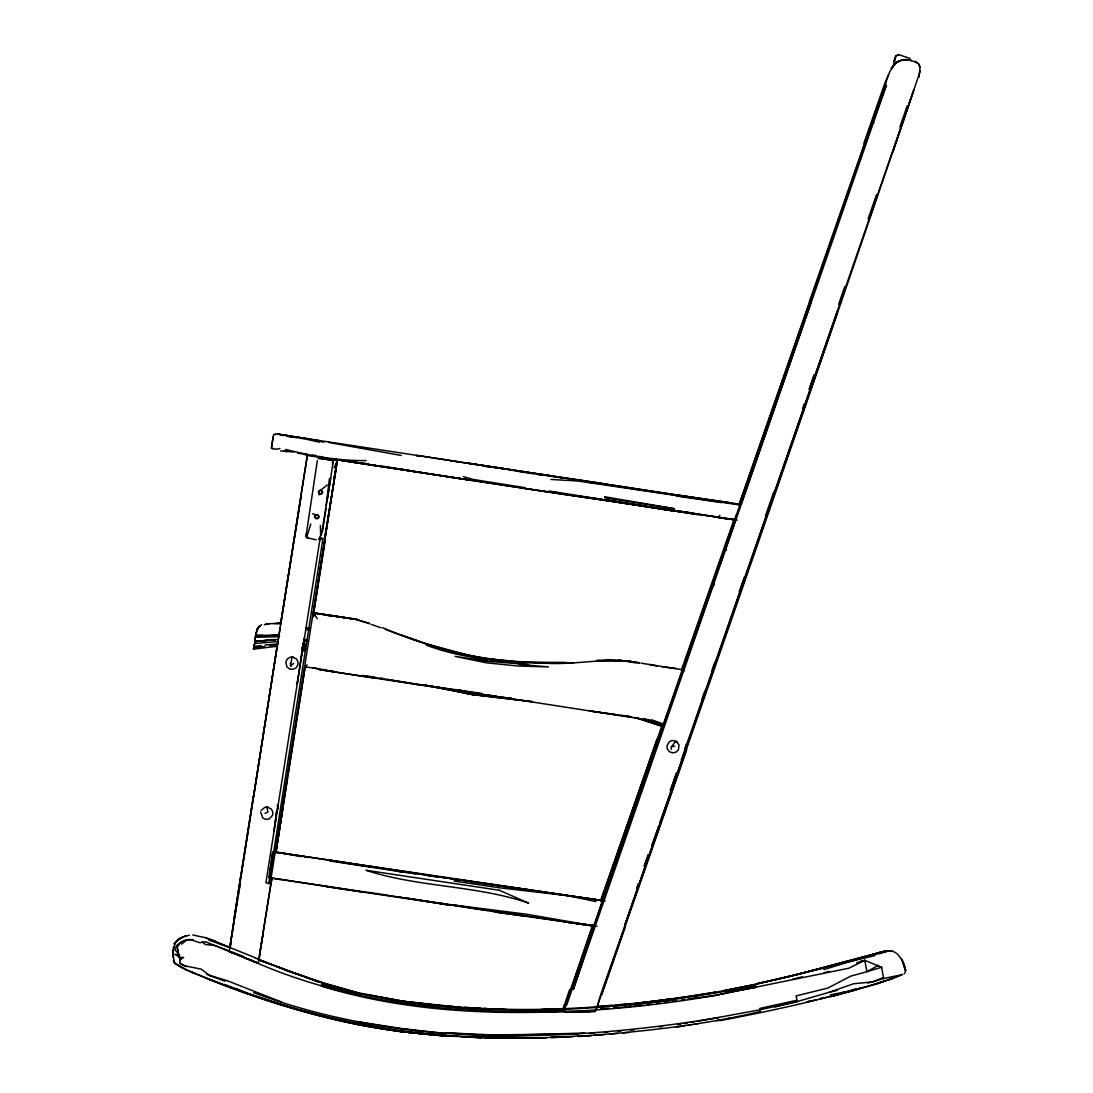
<?xml version="1.0" encoding="UTF-8"?>
<svg xmlns="http://www.w3.org/2000/svg" width="1093" height="1093" viewBox="0 0 1093 1093"><rect width="100%" height="100%" fill="white"/><g stroke="black" fill="none" stroke-linecap="round" stroke-linejoin="round"><path stroke-width="1.5" d="M297.433 683.125L296.709 684.136L297.228 683.084M209.678 975.571L201.208 969.136L184.334 965.72L179.894 963.234L179.949 957.277L174.798 954.326L179.635 954.899L174.702 949.653C177.093 943.122 183.351 940.144 189.854 939.406L199.855 942.74L205.539 941.783L254.888 962.004M277.936 805.869L277.431 804.995L277.444 807.126M254.027 646.742L254.123 644.692L253.59 647.193M172.94 955.46L173.022 949.967M241.266 873.84L307.324 455.494L322.367 457.721M303.089 644.966L302.378 650.95M260.626 811.935L262.798 818.029L265.886 819.367L269.206 818.917L272.594 815.282L272.826 811.935L271.283 808.957L266.733 806.962L267.99 812.031L265.012 813.329M671.211 749.374L671.362 746.902L675.802 741.027L679.013 744.811L678.452 749.743L676.048 752.093L672.782 752.845L669.585 751.793L667.413 749.238L666.88 745.918L669.353 741.628L672.496 740.426L677.209 741.983M306.518 533.234L306.3 536.622L308.144 538.412L306.163 536.636M256.254 635.238L256.349 633.913M332.545 464.785L332.463 459.893L318.254 458.5M224.01 985.066L185.004 969.45L174.415 962.878L172.885 952.864L173.486 947.016M275.928 816.785L276.57 810.951M356.974 619.28L313.24 612.872L313.254 614.061L313.404 612.736L356.933 619.512L369.502 623.761M893.268 65.785L895.003 60.115M275.245 822.988L275.778 818.233M326.151 505.635L329.43 478.406M277.95 641.591L254.97 643.49L254.929 639.473M256.076 632.71L256.24 635.675L279.289 634.842M333.447 483.939L313.185 614.17M333.871 480.77L334.499 476.029M334.923 472.859L335.346 469.689M254.956 637.711L255.079 641.509L275.914 639.596L271.009 639.596M305.931 536.663L317.353 460.467M297.105 684.136L298.239 676.581M273.059 449.182L271.447 448.062L273.018 437.009M302.242 651.059L304.25 638.175M243.739 957.454L258.454 963.234L229.27 951.552L233.916 920.333M302.201 652.603L302.693 649.283M335.879 469.785L325.277 537.319M280.559 624.062L307.311 455.685M276.693 812.072L273.769 831.349L274.124 830.694M270.19 869.427L268.741 877.583M327.435 499.323L333.174 461.547M526.635 916.33L496.003 912.149L597.01 926.331M300.753 660.254L297.228 683.89M301.217 657.18L301.928 652.562M321.137 537.674L320.85 539.518L319.375 540.038M321.301 535.488L330.619 478.488M308.103 857.581L301.531 855.969M481.767 693.413L420.559 684.724M282.855 610.727L300.056 503.463M322.367 532.223L326.001 508.764M298.034 711.748L305.084 666.306M241.102 873.799L233.834 920.32L253.289 796.387M229.926 946.88L237.782 898.911M230.486 943.71L268.236 703.605M268.495 701.938L273.728 668.766M274.247 665.459L274.767 662.139M275.286 658.819L280.245 627.314M280.778 623.994L282.595 612.381M319.88 539.737L265.927 882.693L268.673 883.677L322.968 538.603L320.14 538.07M333.816 479.144L334.308 475.988M263.235 931.537L271.897 877.747L258.74 959.914M275.86 852.595L305.289 666.361M313.486 614.239L325.29 539.054L313.431 614.225M283.265 805.965L275.901 852.745L287.555 777.301M254.068 645.089L254.054 649.064L277.239 646.236M277.13 645.813L253.631 796.483M274.794 826.991L275.422 823.029M288.087 773.926L297.679 713.401M270.9 884.483L271.966 877.802M271.447 448.062L273.619 434.604M605.153 900.946L499.993 886.04L272.799 851.652L269.588 873.389L272.922 851.584M300.63 661.033L302.037 652.576M263.399 931.605L259.506 955.159L263.454 931.632M173.719 947.604L175.932 941.483L174.347 943.901L180.495 937.794M324.43 538.89L337.518 460.139M238.356 895.604L238.916 892.298M239.476 888.992L240.036 885.672M300.643 500.143L301.217 496.837M258.372 963.302L259.792 955.309M257.606 628.53L261.61 624.649M919.008 77.302L920.005 67.192L918.626 63.927L915.51 61.304M254.532 642.739L255.12 639.938M293.648 663.314L290.615 666.238L291.94 656.948L296.49 658.942L298.034 661.921L297.802 665.282L295.861 668.014L292.787 669.353L289.454 668.902L286.858 666.785L285.847 661.921L287.391 658.942L290.26 657.207L293.621 657.207M306.682 537.278L310.767 523.998M254.751 640.238L255.134 638.476M336.261 464.976L336.972 461.833M230.322 946.975L231.019 943.942M302.693 647.616L303.157 645.826M303.267 643.722L306.477 644.624L303.267 643.722L303.745 642.042M665.036 721.339L654.065 753.883M595.972 1010.752L600.849 994.275C708.455 686.91 815.378 379.025 920.32 70.854M563.387 1007.773L564.207 1005.054M596.136 1008.825L594.879 1011.694L564.589 1011.626L563.687 1011.244L565.327 1005.806M653.669 752.968L654.092 751.588M909.649 59.924C894.771 56.727 888.363 72.48 885.576 84.079L864.385 143.156M579.044 968.056L592.775 926.522M655.786 747.134L657.371 742.366M892.967 152.023L913.953 89.599L624.595 925.812L686.295 749.511M257.074 630.388L255.106 637.52M563.1 1008.894L569.603 989.575M564.767 1008.019L593.144 925.361M570.778 989.179L592.652 924.897M566.789 1004.836L657.562 739.483L601.437 901.411M809.421 301.395L878.635 103.207M736.381 515.035L864.891 143.415L886.437 85.131L573.292 989.561L596.928 917.587L736.381 515.035L601.533 900.946M765.373 516.169L773.694 492.096M802.535 408.673L804.202 403.864M838.604 304.36L844.725 286.626M868.115 218.942L876.463 194.759M899.853 127.061L907.094 106.103M738.841 505.062L809.64 301.477M740.139 503.709L810.159 301.654L739.087 505.144M579.358 968.111L593.745 926.686M741.163 504.078L811.197 302.01M644.146 866.011L648.04 854.794M670.282 790.663L676.403 773.024M684.751 748.978L686.418 744.155M701.979 699.206L704.766 691.172M711.994 670.296L714.781 662.276M739.237 591.627L744.251 577.172M837.402 311.163L681.226 760.141M837.375 312.953L685.735 749.142M597.379 1005.956L686.746 749.675M601.615 995.095L625.538 926.29M864.03 142.964L884.838 83.177L888.636 74.734M600.959 900.851L657.002 739.114M657.972 739.442L661.88 728.225M682.005 670.487L722.268 555.025M723.388 551.828L734.564 519.749M602.694 901.001L653.928 754.32M683.043 670.856L714.344 581.052M719.945 565.013L723.293 555.394M724.973 550.585L735.603 520.104L729.086 518.656M637.219 888.664L638.899 883.854M644.501 867.828L648.982 855.013M652.343 845.395L659.065 826.158M660.186 822.947L685.953 749.224M600.508 900.796L661.716 726.367M681.335 670.255L734.045 519.571M334.075 467.872L337.341 460.276L270.108 884.182M570.724 990.313L593.021 927.001M636.577 888.541L638.271 883.731M644.501 866.134L648.45 854.931M651.852 845.34L658.628 826.13M659.762 822.933L685.776 749.333M670.419 790.499L676.676 772.929M882.106 93.643L885.002 85.678M719.495 565.081L722.869 555.968M893.801 61.563L896.055 55.798L898.788 54.65L909.827 58.353L911.152 60.784M894.156 60.58L895.55 56.904L894.757 58.858M657.904 740.781L659.817 736.436M724.604 550.476L726.394 549.957L724.413 550.353L726.449 549.724L725.165 549.465M318.691 539.259L320.673 535.379L320.372 525.487M724.413 550.353L725.124 549.875M564.453 1008.347L565.805 1005.847M307.133 664.845L305.453 666.716L306.04 667.427L305.152 666.033L305.453 666.716M548.167 491.987L718.607 517.372L719.795 515.322M904.184 973.836L905.305 971.991M256.746 629.814L259.478 626.234M272.963 851.761L604.197 900.837M256.623 630.415L259.642 625.715M258.795 627.491L256.527 631.016L256.145 636.276L279.507 635.224M313.104 616.958L314.675 614.662L313.746 613.2M175.959 941.688L174.347 943.901L178.009 939.461L183.296 936.687L189.485 935.253M891.574 68.763L894.607 64.815M175.987 941.838L174.347 943.901L178.009 939.447M891.273 67.998L894.375 64.173M683.89 670.515L682.428 672.236L684.478 670.077M254.97 643.49L256.09 642.26M711.994 586.586L712.499 587.242L711.953 586.599L712.554 587.16L714.371 584.536M257.183 628.83L259.547 626.316M261.213 810.337L265.053 807.208L268.413 807.208M327.203 484.991L318.609 491.905L318.951 493.421L320.987 494.2L322.49 491.754L320.864 490.142L319.306 490.456L318.446 491.877L319.252 494.856M181.616 944.092L186.78 939.953L193.229 939.597M320.509 457.502L319.648 458.172L330.769 460.317M179.771 960.351L183.638 957.386L178.938 957.495L176.752 945.336M305.671 666.566L305.084 667.003L305.931 666.375M563.687 1011.244L564.903 1010.342M317.134 514.502L314.634 516.347L315.658 518.547L317.284 518.792L319.006 517.044L318.541 515.445L312.612 513.833M178.063 939.83L186.275 935.594M894.32 64.036C901.165 57.929 911.398 59.145 918.626 63.927L920.128 67.097M253.74 649.242L253.289 648.422M257.046 636.427L255.557 637.26L278.811 636.673M797.453 1001.489L829.163 992.294L853.633 983.755L872.597 981.883L883.663 978.508L881.6 967.264L864.782 960.351L848.865 968.207L715.792 995.313L687.962 999.084M861.27 987.416L857.021 989.493L831.322 996.597M898.788 54.65L896.055 55.798M894.675 63.066L900.195 60.634M893.951 978.03L902.627 974.328M724.796 549.683L725.602 549.519M872.61 981.883L883.158 977.661M255.776 636.427L259.396 635.62M879.428 953.834L883.909 952.085M186.78 939.953L181.137 942.043L177.312 946.975L178.938 957.495M274.575 434.194L275.108 434.836M831.267 996.502L874.701 984.52L902.094 974.655L883.663 978.508M874.701 984.52L892.516 978.645L887.666 980.12M823.862 969.559L884.087 951.265L888.65 950.746M878.444 965.242L866.872 971.704L850.764 976.131L827.77 988.099L796.005 995.928L797.098 1000.191L759.813 1008.443L760.113 1009.754L797.466 1001.489L774.855 1007.036M832.661 995.709L837.361 994.247M840.49 993.264L845.203 991.788M884.442 981.104C830.53 998.005 775.21 1010.178 719.754 1020.712M824.122 972.756L829 971.267M856.666 962.824L864.795 960.351L866.872 971.704L881.668 967.237M892.052 950.828L886.628 950.76L865.178 956.881L880.958 952.14L890.44 950.678C898.528 951.989 901.698 959.668 904.567 966.28M865.178 956.881L886.628 950.76L792.493 975.666L755.796 983.96M859.89 961.676L864.795 960.351M855.395 989.916L832.702 995.791L856.584 988.905L851.693 990.094M755.782 983.932C801.169 974.997 845.517 960.829 890.44 950.678L880.958 952.14L794.146 975.38M874.96 955.596L848.674 961.758M792.603 979.219L802.494 976.746M811.512 1000.778L806.634 1001.98L816.43 999.712M819.641 998.756L824.518 997.554M832.647 995.532L857.021 989.493L830.256 994.876M792.493 975.666L823.985 967.906L755.796 984.192L792.493 975.789M829.163 992.294L837.211 990.367M867.774 983.031L870.998 982.265M819.682 998.934L831.09 996.201M671.362 746.902L674.709 746.123M264.41 624.731L269.179 623.679M760.605 1011.462C702.977 1025.152 643.845 1031.478 584.878 1035.904L578.197 1036.219M746.314 988.687L715.792 995.313A1170.74 1170.74 0 0 1 583.935 1010.711C470.523 1015.752 353.777 1006.694 249.095 959.49M723.539 990.764L754.184 984.52M712.212 992.922L755.81 984.328M755.878 985.667C613.05 1013.252 463.159 1023.567 321.424 984.274M697.457 1021.299L760.113 1009.754M727.883 1018.608L731.176 1017.979M279.945 448.554L276.01 449.291L273.496 448.376M265.08 645.034L277.677 643.982M723.552 990.927L726.777 990.326M730.015 989.739L733.239 989.151M727.46 992.403L756.069 987.457M677.537 1024.742L680.857 1024.168M684.177 1023.595L687.497 1023.021M690.817 1022.447L694.137 1021.873M253.508 648.75L254.027 647.944L264.82 646.441M677.933 998.469L681.199 997.95M684.464 997.417L687.729 996.884M690.995 996.365L694.26 995.832M697.525 995.299L700.791 994.78M705.682 993.988L708.947 993.455M676.225 1027.215L684.573 1025.862M687.907 1025.316L691.241 1024.783M694.588 1024.237L697.921 1023.704M716.284 1020.725L719.618 1020.179M484.117 1008.566C561.542 1012.145 639.145 1005.027 715.45 992.075M694.451 997.759L697.73 997.253M719.044 1017.569C564.862 1042.654 402.265 1048.091 253.685 992.69M672.987 998.852L715.478 992.403M643.873 1005.109L614.088 1008.047M647.124 1004.658L652.015 1003.989M656.92 1003.319L660.172 1002.868M665.077 1002.199L668.329 1001.748M656.06 1001.024L650.977 1001.721L656.073 1001.174M659.434 1000.56L672.974 998.715L649.256 1001.694M681.417 999.958L684.683 999.521M254.519 644.31L254.491 646.414L261.213 645.553M632.328 1003.866L637.41 1003.183M645.881 1002.117L640.799 1002.759L645.895 1002.336M637.287 1005.314L640.553 1004.932M665.063 1002.035L668.329 1001.653M630.866 1030.234L634.2 1029.852M659.202 1026.955L662.536 1026.573M630.907 661.429C603.678 658.246 576.339 664.476 548.973 663.424C507.576 662.208 465.727 659.885 426.53 645.253M661.156 1000.601L664.558 1000.218M652.699 1001.707L656.087 1001.338M628.981 1004.727L673.124 1000.163M256.746 641.386L270.586 639.979M608.897 1006.188L612.23 1005.861L608.897 1006.106M620.592 1005.054L627.273 1004.412M588.171 1035.59L538.125 1037.981L484.773 1037.79L546.473 1037.79M594.756 1034.962L599.702 1034.484M602.147 660.705L610.427 659.926L623.215 660.719M262.921 635.306L255.475 635.279M255.311 641.413L275.914 639.596M591.491 1035.658L578.211 1036.506M594.783 1035.385L604.689 1034.524M609.634 1034.101L617.873 1033.391M622.832 1032.967L629.431 1032.407M265.968 623.816L281.12 623.338L274.261 623.556M564.002 1012.132L590.63 1011.694M597.161 1006.434L612.189 1005.246M615.537 1004.986L627.232 1004.057M600.644 1008.525L604.005 1008.265M614.047 1007.473L617.395 1007.2M589.714 1033.486L594.647 1033.09M604.525 1032.311L607.817 1032.052M617.695 1031.273L620.988 1031.013M600.672 1008.853L609.061 1008.347M269.698 645.471L277.458 645.007M538.125 1038.118L544.806 1037.803M551.487 1037.489L568.182 1036.697M541.513 1009.413L558.414 1008.648M584.741 1033.008L491.481 1035.74L445.575 1032.789L491.522 1034.88L578.101 1034.019M551.487 1037.585L573.197 1036.697M538.125 1011.612L565.259 1010.574M565.272 1011.435C483.379 1014.946 400.024 1010.26 321.26 986.077M551.487 1037.093L561.501 1036.738M551.487 1036.902L558.154 1036.71M277.581 623.502L281.447 623.393M596.915 660.514L630.934 661.333M366.155 460.577C339.172 460.918 311.847 456.164 285.71 449.428M566.106 662.385L522.126 662.344M546.596 1009.399L558.441 1009.14M596.915 660.445L610.4 660.186M574.03 662.645C529.968 663.492 485.442 661.128 442.761 649.365M505.991 1009.385L482.437 1008.661M527.974 1010.492L533.056 1010.588M494.774 1036.71L491.44 1036.642C387.168 1038.61 284.672 1012.077 189.39 971.158L196.098 974M518.492 664.312L548.481 666.908L518.232 666.033L486.44 662.823L455.153 656.387L486.699 661.197L528.588 664.544M538.125 1037.981L488.147 1036.547M726.148 502.807L732.009 503.012L675.283 494.733L740.48 504.297M445.275 1035.658L456.806 1036.123M471.629 1036.738L481.507 1037.148M461.711 1036.738L481.48 1037.64L463.364 1036.724M445.247 1035.836L456.778 1036.396L400.366 1031.614L359.146 1024.783M455.726 1007.159L447.365 1006.749L454.046 1007.159M465.741 1007.65L479.103 1008.32M293.703 451.996L280.587 450.876M424.726 684.915L471.957 694.492L511.51 698.55M437.268 1005.314L460.754 1007.172M465.768 1007.459L480.783 1008.32M484.117 1008.497L492.465 1008.976L447.392 1006.571L403.522 1001.311L366.223 994.603L374.312 996.16M550.872 479.444L577.951 481.002L739.633 504.911M491.372 1038.09C400.188 1035.071 309.374 1018.539 224.557 984.41M465.727 1007.883L472.408 1008.293L464.074 1007.664M484.09 1009.017L490.771 1009.426M361.4 993.4L403.522 1001.311L459.087 1007.172M464.088 1007.486L477.436 1008.347M447.406 1006.421L457.407 1007.172M482.423 1009.044L487.423 1009.413M508.327 697.908L511.592 698.167M455.631 1008.238L458.964 1008.525M468.979 1009.372L477.327 1010.069M482.327 1010.492L492.342 1011.339M415.067 1004.74L403.194 1003.716L390.297 1000.792M418.455 1005.027L425.232 1005.628M430.328 1006.066L433.716 1006.352M314.866 440.766L317.926 441.039M321.123 441.777L324.225 442.05M328.884 442.46L401.35 455.48M522.099 662.604L525.432 662.904M357.63 1024.045L405.366 1032.065L400.393 1031.478C333.734 1023.294 269.37 1002.841 207.001 978.495M428.647 1034.156L408.686 1032.366L445.22 1036.082L400.366 1031.614M431.967 1034.456L440.288 1035.208L431.967 1034.538M307.898 454.729L298.43 453.035M315.836 455.48L312.338 455.248M726.572 503.094L729.769 503.395M732.979 503.695L740.986 504.447M382.072 627.546C417.362 642.178 454.141 654.16 492.014 659.694M495.361 660.022L502.042 660.678M507.056 661.156L513.751 661.811C469.43 658.382 426.707 645.253 385.405 629.404M415.463 1032.27L418.783 1032.584M408.7 1032.284L428.647 1034.224M427.062 1004.754L430.437 1005.082M437.214 1005.751L440.602 1006.079M327.873 615.646L331.111 615.96M487.068 658.778L518.806 661.962M532.523 701.747L471.957 694.492L431.257 686.295L455.726 690.858M301.408 438.457L304.619 438.785M400.393 1031.478L405.38 1031.983M618.884 660.008L636.071 662.918M475.523 693.235L457.557 690.12M478.83 693.577L482.122 693.918M675.023 511.059L681.581 511.756M684.846 512.111L689.765 512.644M408.536 1002.199L413.605 1002.746M418.674 1003.292L423.742 1003.852L418.701 1003.196M433.88 1004.945L427.131 1004.221L433.88 1005.082M288.443 436.134L320.194 440.834M374.516 677.004L361.66 675.529L651.073 720.437M478.625 694.67L481.931 695.052M486.863 695.626L491.809 696.186M496.741 696.76L501.687 697.334M595.863 901.588L567.622 895.645L499.72 887.83L454.278 881.081L454.551 879.305L449.496 878.594M445.507 1033.636L400.912 1028.458L358.19 1021.764M284.481 853.278L275.86 852.267L301.504 856.147M450.685 460.795L505.198 468.883M525.61 700.818L471.957 694.492L442.706 688.18M528.971 701.214L532.318 701.61M280.464 879.592L271.911 878.116L572.049 922.738M575.424 923.134L580.465 923.735M583.84 924.131L587.201 924.528M661.866 666.757L675.993 668.465M588.075 482.232L591.45 482.641M596.491 483.256L599.866 483.666M603.24 484.076L621.534 486.836M548.754 491.686L558.906 492.929M681.445 496.318L684.764 496.728M688.098 497.137L707.663 499.979M280.505 879.359L362.698 892.093M403.522 1001.311L415.326 1002.773M437.255 1005.492L442.31 1006.12M288.005 436.462L296.203 437.501M352.957 461.82L357.971 462.462M361.318 462.885L366.319 463.528M283.838 451.231L286.872 451.628M326.711 458.486L336.794 460.167M456.164 880.029L459.538 880.466M464.593 881.136L467.968 881.573M471.343 882.024L476.411 882.679M479.786 883.13L500.034 885.781M567.622 895.645L454.592 879.032L596.15 899.621L569.303 895.877M325.851 886.56L450.603 905.141L447.256 904.498M678.876 510.964L682.073 511.387M486.467 466.766L489.719 467.203M494.61 467.859L497.861 468.296M501.127 468.733L506.018 469.389M718.607 517.372L735.384 520.036M706.051 515.418L736.791 520.022M624.813 660.814L639.61 662.795M408.522 1002.322L411.897 1002.773M303.991 454.101L307.324 454.565M551.323 476.261L577.951 479.923M329.772 860.97L409.096 872.993M280.723 435.137L284.03 435.588M287.336 436.052L292.296 436.735M307.966 454.879L304.715 454.428L307.789 454.975M312.83 455.549L316.068 456M319.32 456.45L322.558 456.901M602.721 499.72L575.71 495.716L736.887 520.022M482.081 694.246L465.727 691.486M485.36 694.711L496.837 696.309M500.129 696.76L505.048 697.443M618.419 715.027L589.195 710.887L631.289 716.83L621.644 715.478M412.471 873.471L415.832 873.935M427.623 875.561L430.984 876.026M434.345 876.504L439.4 877.201M442.761 877.665L446.135 878.13M530.651 890.03L501.646 885.999L530.624 890.221M592.133 925.921L563.646 921.672L592.174 925.621L526.949 914.281L450.671 904.635L496.031 911.876L490.989 911.138M574.904 495.962L602.475 499.829M509.379 469.867L551.364 475.879M333.105 459.074L462.926 479.021M563.646 921.672L593.267 925.867M530.324 473.255L533.562 473.72L527.14 472.463M541.636 474.881L536.786 474.184L539.997 474.895M544.861 475.346L549.711 476.042M638.298 489.801L641.605 490.265M644.925 490.743L648.231 491.222M653.19 491.932L656.497 492.41M676.362 495.266L631.631 488.475M681.335 496.181L684.71 496.673M689.765 497.411L693.14 497.902M696.514 498.394L699.889 498.886M676.335 496.017L721.585 502.616M524.681 488.448L602.407 499.815M335.961 616.452L356.933 619.512L313.363 613.036L344.432 617.6M630.757 503.969L549.028 490.976M634.09 504.46L637.424 504.952M640.758 505.444L645.758 506.168M649.092 506.66L652.439 507.152M655.773 507.644L659.106 508.122M717.718 517.467L728.047 518.984M305.289 666.839L320.044 669.025M323.337 669.517L326.616 669.995M329.895 670.474L333.174 670.965M577.364 479.786L701.474 498.791M498.394 696.897L501.673 697.389M504.952 697.88L508.231 698.359M453.964 905.646L487.628 910.633M275.668 433.853L526.457 472.135M606.383 484.076L465.399 462.79L551.337 476.015M502.712 485.101L575.628 496.099M675.501 511.087L698.81 514.584M368.232 866.817L371.497 867.309M397.661 871.271L400.926 871.763M606.656 484.24L675.652 494.787M552.634 476.22L606.601 484.486M610.126 485.21L628.325 487.97M524.708 487.642L473.078 479.431L463.336 476.589M297.651 453.171L300.753 453.636M448.171 476.767L549.164 492.151M503.572 485.224L334.212 459.333L472.217 480.442L347.943 461.178M450.125 689.587L319.238 669.599L374.352 678.07M308.294 438.799L277.595 434.085L287.678 435.642M416.788 455.357L457.27 461.574M349.145 461.588L383.739 466.902M332.34 459.484L335.674 460.003M628.106 661.142L639.555 662.932M622.614 715.655L631.932 717.117M635.033 717.595L638.134 718.087M420.504 685.051L386.922 679.381M369.42 892.435L372.74 892.954M376.047 893.473L379.367 893.992M382.673 894.511L385.993 895.03M397.592 896.847L400.899 897.367M404.219 897.886L407.525 898.405M410.845 898.924L414.151 899.43M419.125 900.208L422.431 900.728M425.751 901.247L429.057 901.766M432.377 902.285L450.603 905.141M624.854 487.355L649.734 491.263M653.04 491.782L656.36 492.301M671.143 509.775L674.463 510.308M686.09 512.152L689.423 512.672M692.743 513.204L696.063 513.724M672.769 510.909L604.06 500.061L697.867 514.557L673.916 510.527M360.922 1024.565L364.229 1025.084M718.579 517.467L728.129 518.984M604.415 499.966L673.397 510.964M641.222 663.191L681.144 669.544M366.674 866.066L329.881 860.218L344.896 862.855M509.256 469.908L512.494 470.441M515.746 470.96L527.099 472.791M703.182 499.392L708.004 500.184M711.215 500.703L714.426 501.222M607.927 500.129L611.219 500.662M614.512 501.195L617.805 501.728M621.111 502.261L624.404 502.807M627.696 503.34L630.989 503.873M634.282 504.406L673.834 510.841M383.165 466.246L425.259 473.187M192.792 935.007L205.429 937.657L215.157 941.059M405.298 897.831L450.576 905.332M437.706 876.996L366.701 865.875L381.375 868.334M384.64 868.88L387.906 869.441M391.157 869.987L394.423 870.534M397.688 871.08L400.94 871.627M313.104 667.837L336.084 672.209M348.23 863.429L351.577 864.003M354.911 864.563L358.244 865.137M361.592 865.711L364.925 866.284M356.878 619.84L369.598 623.365M681.144 496.113L684.341 496.673M699.383 514.256L702.717 514.83M382.372 997.936L385.624 998.496M388.862 999.07L396.978 1000.505M400.229 1001.065L403.467 1001.639L377.55 996.775M592.447 497.971L602.434 499.761M312.379 455.808L315.453 456.355M284.44 853.565L301.422 856.652M552.539 476.247L563.66 478.324M305.726 629.336L309.018 629.951M458.992 691.473L467.148 692.989M710.805 500.567L713.934 501.168M440.575 903.228L443.922 903.87M399.3 468.706L413.523 471.438M276.666 635.443L279.384 635.962M351.003 445.698L360.28 447.515M301.969 647.439L305.248 648.094M649.42 664.489L657.166 666.061M371.046 995.737L374.284 996.406M473.529 658.451L486.699 661.197M380.733 678.056L383.821 678.712M459.224 690.079L462.476 690.79M416.173 455.658L419.493 456.382M487 659.216L455.795 652.48L486.877 659.967M436.203 686.773L439.454 687.483M306.723 439.331L319.416 442.146M336.48 1019.646L298.061 1009.495M339.718 1020.384L351.031 1023.021M354.255 1023.758L357.493 1024.51L354.282 1023.704M306.627 537.619L316.232 539.874M301.955 648.067L305.207 648.859M472.162 656.346L426.789 643.914L401.65 635.088M306.04 627.642L309.278 628.434M306.013 628.161L309.251 628.981M341.453 1020.466L346.262 1021.682M302.474 648.012L307.283 649.242M301.723 649.652L304.974 650.485M303.731 639.924L307.106 640.498L303.813 639.555M306.149 646.305L302.939 645.485L306.149 646.387M304.196 639.255L307.406 640.102M304.1 639.856L307.311 640.703M330.892 987.539L335.647 988.851M338.83 989.725L361.059 995.832M305.261 651.032L302.064 650.144L305.275 651.086M293.949 436.968L296.859 437.787M303.881 640.771L307.078 641.673M302.283 648.846L305.48 649.748M285.697 970.338L321.656 982.402L361.359 993.728L321.615 982.73L258.085 959.627L285.738 969.874M206.563 974.355L227.139 980.694M294.891 1008.552L249.026 994.111L207.001 978.495M643.914 718.484L663.15 725.165M302.952 644.515L306.163 645.498M634.459 717.418L663.601 726.681M636.153 717.595L662.918 726.585M321.656 982.402L285.71 970.133L255.038 957.728M371.087 624.335L380.637 627.71M651.647 719.809L663.342 723.962M208.722 940.062L227.85 946.866M243.78 956.566L215.225 945.513L205.402 944.53L202.123 941.824M281.707 1002.049L227.03 980.64M301.299 975.748L258.098 959.599M304.414 976.896L318.446 982.088M209.624 975.557L224.871 981.241M224.106 984.943L248.876 994.329M205.429 937.657L255.038 957.646M318.842 493.503L321.028 494.364L322.708 492.56L320.877 490.074L322.175 491.823M229.803 951.771L233.943 953.451L229.093 951.634M215.184 941.428L228.164 946.811M235.501 988.373L249.026 994.111L246.13 992.69M187.859 970.488L175.017 963.48L173.678 960.46M253.562 961.266L256.268 962.496M179.894 963.234L186.275 966.663M175.017 963.48L181.821 967.674M314.675 614.662L317.271 618.734M873.28 121.979L873.881 122.99M173.391 960.583L174.812 963.657M562.553 1010.492L562.868 1011.394M901.821 959.094L905.455 970.557L902.654 961.416M903.023 961.307L905.728 970.775L904.867 966.362M873.157 123.072L873.075 122.594M290.219 663.314L290.615 666.238M172.885 952.864L173.186 957.495M712.923 584.017L712.95 586.08M277.786 807.153L277.458 809.585L277.786 807.153M605.057 496.823L604.866 497.943L674.504 508.71L605.057 496.823M814.189 374.981L809.189 389.422L814.148 374.954M318.664 516.989L317.981 518.301L315.221 517.795L314.893 516.388L315.645 515.145L317.817 514.981L318.664 516.989M307.884 455.48L307.133 455.631L307.884 455.48M676.499 1000.56L673.233 1001.079L676.499 1000.628M645.908 1002.418L642.52 1002.882L645.908 1002.431M584.878 1035.904L578.197 1036.137L584.878 1035.904M674.108 510.322L670.774 509.844L674.108 510.322M499.337 890.262L366.032 870.288C418.961 887.571 476.029 885.07 528.643 903.146L499.337 890.262M309.196 628.926L305.944 628.051L309.169 629.035"/></g></svg>
